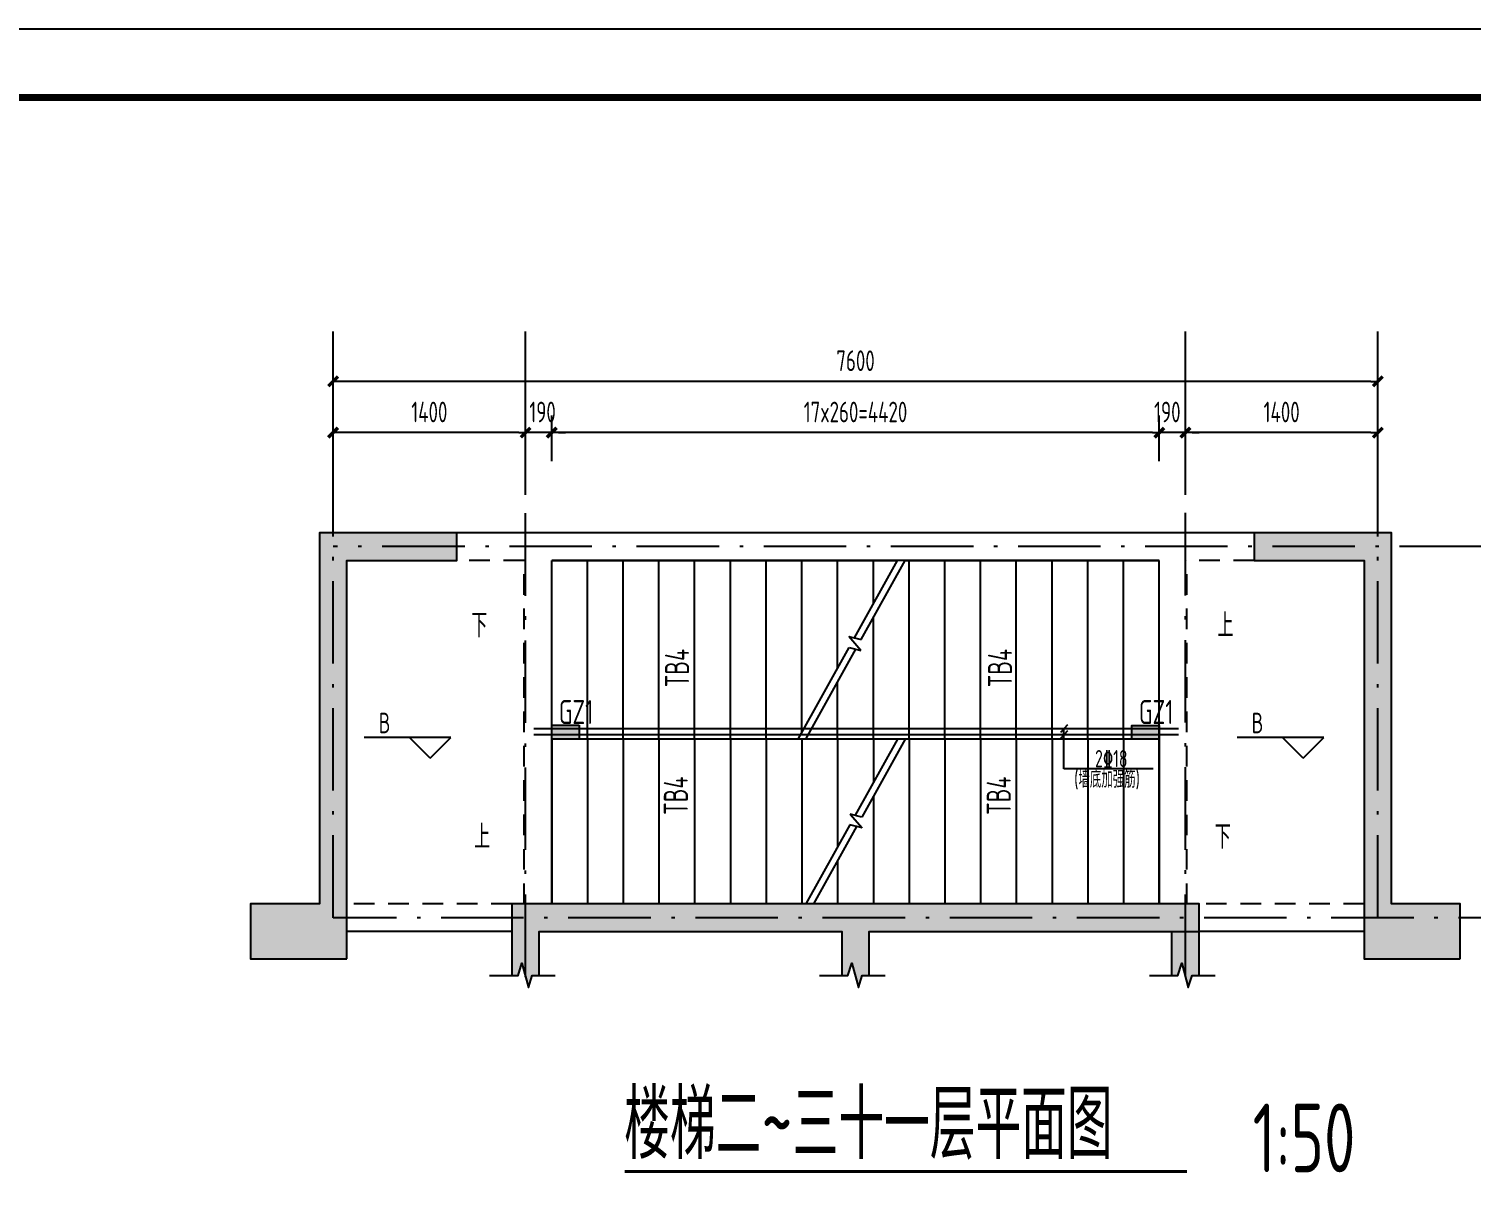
# Model space of a CAD drawing. Extents: x -144902 to 588294, y -160863 to 65494.
# Drawn here: x 254640 to 275624, y -116611 to -99900 of the extents above; entities that cross this region are included whole.
import ezdxf

# ---------------------------------------------------------------- set-up
doc = ezdxf.new("R2010")
doc.units = 0
doc.header["$LTSCALE"] = 100
for name, pattern in [('2', [18.5, 12, -3, 0.5, -3]), ('3', [5, 3, -2]), ('ACAD_ISO04W100', [30.5, 24, -3, 0.5, -3])]:
    doc.linetypes.add(name, pattern=pattern)
doc.layers.get('0').update_dxf_attribs({"linetype": 'CONTINUOUS'})
doc.layers.get('Defpoints').update_dxf_attribs({"linetype": 'CONTINUOUS'})
for name, color, linetype in [('1508', 2, 'CONTINUOUS'), ('AXIS', 3, 'CONTINUOUS'), ('DIM', 3, 'CONTINUOUS'), ('DIM_ELEV', 3, 'CONTINUOUS'), ('DIM_SYMB', 3, 'CONTINUOUS'), ('DOTE', 253, 'ACAD_ISO04W100'), ('GZ', 7, 'CONTINUOUS'), ('HATCH', 254, 'CONTINUOUS'), ('louti$0$stair', 2, 'CONTINUOUS'), ('STAIR', 2, 'CONTINUOUS'), ('TEXT', 7, 'CONTINUOUS'), ('tk', 7, 'CONTINUOUS'), ('支座钢筋', 1, 'CONTINUOUS'), ('梁', 4, 'CONTINUOUS'), ('梁虚线', 134, '3'), ('砼墙', 3, 'CONTINUOUS')]:
    doc.layers.add(name, color=color, linetype=linetype)
doc.layers.add('PUB_TEXT', color=141, linetype='CONTINUOUS', lineweight=5)
doc.styles.get("Standard").update_dxf_attribs({"font": 'tssdeng.shx', "width": 0.7, "bigfont": 'tssdchn.shx'})
doc.styles.add('TSSD_Dimension', font='Tssdeng.shx', dxfattribs={"width": 0.7, "bigfont": 'tssdchn.shx'})
doc.dimstyles.new('TSSD_50_100', dxfattribs={"dimtxt": 300, "dimasz": 100, "dimexe": 250, "dimexo": 250, "dimgap": 150, "dimtad": 1, "dimdec": 0, "dimlfac": 0.5, "dimzin": 0, "dimdsep": 46, "dimtxsty": 'TSSD_Dimension', "dimblk": '_tsdbk', "dimcen": 0, "dimclrt": 7, "dimadec": 0, "dimazin": 0, "dimtfac": 1, "dimtdec": 0, "dimtix": 1, "dimtmove": 2, "dimatfit": 3, "dimldrblk": '_tsdbk', "dimfxl": 250, "dimtolj": 1, "dimtzin": 0, "dimarcsym": 0})

# ---------------------------------------------------------------- blocks, each defined once
blk = doc.blocks.new('_tsdbk')
blk.add_line((-1, 0), (0, 0))
at = {"const_width": 0.5}
blk.add_lwpolyline([(-0.7, -0.7), (0.7, 0.7)], dxfattribs=at)
blk = doc.blocks.new('*D1425')
at = {"layer": 'Defpoints', "color": 0}
for p in [(271467, -105776), (271467, -106441), (274267, -106441)]:
    blk.add_point(p, dxfattribs=at)
at = {"layer": 'DIM', "color": 0, "lineweight": -2}
for p, q in [((271467, -106191), (271467, -105526)), ((274267, -106191), (274267, -105526)), ((274167, -105776), (271567, -105776))]:
    blk.add_line(p, q, dxfattribs=at)
at = {"layer": 'DIM', "color": 0, "lineweight": -2, "xscale": 100, "yscale": 100, "zscale": 100, "rotation": 180}
blk.add_blockref('_tsdbk', (271467, -105776), dxfattribs=at)
at = {"layer": 'DIM', "color": 0, "lineweight": -2, "xscale": 100, "yscale": 100, "zscale": 100}
blk.add_blockref('_tsdbk', (274267, -105776), dxfattribs=at)
at = {"layer": 'DIM', "color": 7, "insert": (272867, -105476), "char_height": 300, "attachment_point": 5, "style": 'TSSD_Dimension'}
blk.add_mtext('\\A1;1400', dxfattribs=at)
blk = doc.blocks.new('*D1426')
at = {"layer": 'Defpoints', "color": 0}
for p in [(262247, -105776), (262247, -106441), (271087, -106441)]:
    blk.add_point(p, dxfattribs=at)
at = {"layer": 'DIM', "color": 0, "lineweight": -2}
for p, q in [((262247, -106191), (262247, -105526)), ((271087, -106191), (271087, -105526)), ((270987, -105776), (262347, -105776))]:
    blk.add_line(p, q, dxfattribs=at)
at = {"layer": 'DIM', "color": 0, "lineweight": -2, "xscale": 100, "yscale": 100, "zscale": 100, "rotation": 180}
blk.add_blockref('_tsdbk', (262247, -105776), dxfattribs=at)
at = {"layer": 'DIM', "color": 0, "lineweight": -2, "xscale": 100, "yscale": 100, "zscale": 100}
blk.add_blockref('_tsdbk', (271087, -105776), dxfattribs=at)
at = {"layer": 'DIM', "color": 7, "insert": (266667, -105476), "char_height": 300, "attachment_point": 5, "style": 'TSSD_Dimension'}
blk.add_mtext('\\A1;17x260=4420', dxfattribs=at)
blk = doc.blocks.new('*D1427')
at = {"layer": 'Defpoints', "color": 0}
for p in [(259067, -105776), (259067, -106441), (261867, -106441)]:
    blk.add_point(p, dxfattribs=at)
at = {"layer": 'DIM', "color": 0, "lineweight": -2}
for p, q in [((259067, -106191), (259067, -105526)), ((261867, -106191), (261867, -105526)), ((261767, -105776), (259167, -105776))]:
    blk.add_line(p, q, dxfattribs=at)
at = {"layer": 'DIM', "color": 0, "lineweight": -2, "xscale": 100, "yscale": 100, "zscale": 100, "rotation": 180}
blk.add_blockref('_tsdbk', (259067, -105776), dxfattribs=at)
at = {"layer": 'DIM', "color": 0, "lineweight": -2, "xscale": 100, "yscale": 100, "zscale": 100}
blk.add_blockref('_tsdbk', (261867, -105776), dxfattribs=at)
at = {"layer": 'DIM', "color": 7, "insert": (260467, -105476), "char_height": 300, "attachment_point": 5, "style": 'TSSD_Dimension'}
blk.add_mtext('\\A1;1400', dxfattribs=at)
blk = doc.blocks.new('*D1428')
at = {"layer": 'Defpoints', "color": 0}
for p in [(259067, -105030), (259067, -105695), (274267, -105695)]:
    blk.add_point(p, dxfattribs=at)
at = {"layer": 'DIM', "color": 0, "lineweight": -2}
for p, q in [((259067, -105445), (259067, -104780)), ((274267, -105445), (274267, -104780)), ((274167, -105030), (259167, -105030))]:
    blk.add_line(p, q, dxfattribs=at)
at = {"layer": 'DIM', "color": 0, "lineweight": -2, "xscale": 100, "yscale": 100, "zscale": 100, "rotation": 180}
blk.add_blockref('_tsdbk', (259067, -105030), dxfattribs=at)
at = {"layer": 'DIM', "color": 0, "lineweight": -2, "xscale": 100, "yscale": 100, "zscale": 100}
blk.add_blockref('_tsdbk', (274267, -105030), dxfattribs=at)
at = {"layer": 'DIM', "color": 7, "insert": (266667, -104730), "char_height": 300, "attachment_point": 5, "style": 'TSSD_Dimension'}
blk.add_mtext('\\A1;7600', dxfattribs=at)
blk = doc.blocks.new('*D1430')
at = {"layer": 'Defpoints', "color": 0}
for p in [(271087, -105776), (271087, -106441), (271467, -106441)]:
    blk.add_point(p, dxfattribs=at)
at = {"layer": 'DIM', "color": 0, "lineweight": -2}
for p, q in [((271087, -106191), (271087, -105526)), ((271467, -106191), (271467, -105526)), ((270987, -105776), (270887, -105776)), ((271467, -105776), (271087, -105776)), ((271567, -105776), (271667, -105776))]:
    blk.add_line(p, q, dxfattribs=at)
at = {"layer": 'DIM', "color": 0, "lineweight": -2, "xscale": 100, "yscale": 100, "zscale": 100}
blk.add_blockref('_tsdbk', (271087, -105776), dxfattribs=at)
at = {"layer": 'DIM', "color": 0, "lineweight": -2, "xscale": 100, "yscale": 100, "zscale": 100, "rotation": 180}
blk.add_blockref('_tsdbk', (271467, -105776), dxfattribs=at)
at = {"layer": 'DIM', "color": 7, "insert": (271204, -105476), "char_height": 300, "attachment_point": 5, "style": 'TSSD_Dimension'}
blk.add_mtext('\\A1;190', dxfattribs=at)
blk = doc.blocks.new('*D1431')
at = {"layer": 'Defpoints', "color": 0}
for p in [(261867, -105776), (261867, -106441), (262247, -106441)]:
    blk.add_point(p, dxfattribs=at)
at = {"layer": 'DIM', "color": 0, "lineweight": -2}
for p, q in [((261867, -106191), (261867, -105526)), ((262247, -106191), (262247, -105526)), ((261767, -105776), (261667, -105776)), ((262247, -105776), (261867, -105776)), ((262347, -105776), (262447, -105776))]:
    blk.add_line(p, q, dxfattribs=at)
at = {"layer": 'DIM', "color": 0, "lineweight": -2, "xscale": 100, "yscale": 100, "zscale": 100}
blk.add_blockref('_tsdbk', (261867, -105776), dxfattribs=at)
at = {"layer": 'DIM', "color": 0, "lineweight": -2, "xscale": 100, "yscale": 100, "zscale": 100, "rotation": 180}
blk.add_blockref('_tsdbk', (262247, -105776), dxfattribs=at)
at = {"layer": 'DIM', "color": 7, "insert": (262114, -105476), "char_height": 300, "attachment_point": 5, "style": 'TSSD_Dimension'}
blk.add_mtext('\\A1;190', dxfattribs=at)
blk = doc.blocks.new('A1tk')
at = {"layer": 'tk', "color": 5}
blk.add_lwpolyline([(0, 0), (0, 59400), (84100, 59400), (84100, 0)], close=True, dxfattribs=at)
at = {"layer": 'tk', "const_width": 100}
blk.add_lwpolyline([(2500, 1000), (83100, 1000), (83100, 58400), (2500, 58400)], close=True, dxfattribs=at)

msp = doc.modelspace()

# ---------------------------------------------------------------- hatches: boundary and pattern name
at = {"layer": 'HATCH'}
h = msp.add_hatch(color=256, dxfattribs=at)
h.paths.add_polyline_path([(274066.833, -112635.43), (274066.833, -113435.43), (275466.833, -113435.43), (275466.833, -112635.43), (274466.833, -112635.43), (274466.833, -107235.893), (272466.833, -107235.879), (272466.833, -107635.879), (274066.833, -107635.89)])
h.paths.add_polyline_path([(258866.812, -112635.436), (257866.815, -112635.436), (257866.815, -113435.436), (259266.812, -113435.436), (259266.812, -112635.436), (259266.812, -107635.741), (260866.806, -107635.806), (260866.821, -107235.806), (258866.812, -107235.724)])
for points in [[(262646.821, -110035.85), (262646.821, -110235.85), (262246.821, -110235.85), (262246.821, -110035.85)], [(271086.833, -110035.891), (271086.833, -110235.891), (270686.833, -110235.891), (270686.833, -110035.891)]]:
    msp.add_hatch(color=256, dxfattribs=at).paths.add_polyline_path(points)
h = msp.add_hatch(color=256, dxfattribs=at)
h.paths.add_polyline_path([(261666.885, -112635.357), (266467.001, -112635.357), (271666.891, -112635.357), (271666.886, -113035.388), (271266.882, -113035.383), (266867.001, -113035.383), (266867.001, -113035.388), (266467.001, -113035.388), (266467.001, -113035.383), (262066.885, -113035.383), (262066.885, -113035.388), (261666.885, -113035.388)])
h.paths.add_polyline_path([(271266.882, -113035.388), (271666.886, -113035.388), (271666.879, -113675.121), (271564.669, -113675.121), (271508.669, -113851.121), (271412.669, -113499.121), (271356.669, -113675.121), (271266.875, -113675.121)])
h.paths.add_polyline_path([(266467.001, -113035.388), (266867.001, -113035.388), (266867.001, -113675.121), (266764.795, -113675.121), (266708.795, -113851.121), (266612.795, -113499.121), (266556.795, -113675.121), (266467.001, -113675.121)])
h.paths.add_polyline_path([(261666.885, -113035.388), (262066.885, -113035.388), (262066.885, -113675.121), (261964.679, -113675.121), (261908.679, -113851.121), (261812.679, -113499.121), (261756.679, -113675.121), (261666.885, -113675.121)])

# ---------------------------------------------------------------- linework, layer by layer
at = {"layer": 'AXIS'}
for p, q in [((259067.229, -106683.818), (259067.229, -104306.063)), ((261867.32, -106683.817), (261867.32, -104306.062)), ((271467.318, -106683.73), (271467.318, -104305.975)), ((274267.229, -106683.743), (274267.229, -104305.987))]:
    msp.add_line(p, q, dxfattribs=at)
at = {"layer": 'DIM_ELEV'}
for p, q in [((260778.06, -110214.76), (259517.012, -110214.76)), ((260478.06, -110514.76), (260178.06, -110214.76)), ((260478.06, -110514.76), (260778.06, -110214.76)), ((273478.644, -110214.76), (272217.596, -110214.76)), ((273178.644, -110514.76), (272878.644, -110214.76)), ((273178.644, -110514.76), (273478.644, -110214.76))]:
    msp.add_line(p, q, dxfattribs=at)
at = {"layer": 'DIM_SYMB', "elevation": 0}
for points in [[(261385.648, -108835.891, 0, 0, 0), (265931.344, -108835.891, 80, 0, 0), (266231.344, -108835.891, 0, 0, 0)], [(271864.671, -108835.832, 0, 0, 0), (267309.105, -108835.832, 80, 0, 0), (267009.105, -108835.832, 0, 0, 0)], [(261340.844, -111435.891, 0, 0, 0), (265920.726, -111435.891, 80, 0, 0), (266220.726, -111435.891, 0, 0, 0)], [(271850.167, -111435.832, 0, 0, 0), (267383.692, -111435.832, 80, 0, 0), (267083.692, -111435.832, 0, 0, 0)]]:
    msp.add_lwpolyline(points, format="xyseb", dxfattribs=at)
at = {"layer": 'DOTE', "color": 253, "linetype": '2'}
for p, q in [((271467.277, -113695.682), (271467.314, -105170.21)), ((259067.259, -112835.43), (259067.223, -105558.208)), ((274267.259, -112835.43), (274267.223, -105558.208)), ((261867.282, -113699.334), (261867.32, -106339.607)), ((275781.701, -107434.713), (259066.233, -107434.713)), ((276638.11, -112835.187), (259066.259, -112835.187))]:
    msp.add_line(p, q, dxfattribs=at)
at = {"layer": 'GZ', "color": 3, "elevation": 0}
for points in [[(262646.821, -110035.85), (262646.821, -110235.85), (262246.821, -110235.85), (262246.821, -110035.85)], [(271086.833, -110035.891), (271086.833, -110235.891), (270686.833, -110235.891), (270686.833, -110035.891)]]:
    msp.add_lwpolyline(points, close=True, dxfattribs=at)
at = {"layer": 'HATCH'}
msp.add_line((271266.882, -113035.383), (271666.886, -113035.388), dxfattribs=at)
at = {"layer": 'STAIR'}
for p, q in [((262246.833, -107635.891, 0), (267276.786, -107635.891, 0)), ((262246.833, -111435.891, 0), (262246.833, -107635.891, 0)), ((262766.833, -110235.891, 0), (262766.833, -107635.891, 0)), ((263286.833, -110235.891, 0), (263286.833, -107635.891, 0)), ((263806.833, -110235.891, 0), (263806.833, -107635.891, 0)), ((264326.833, -110235.891, 0), (264326.833, -107635.891, 0)), ((264846.833, -110235.891, 0), (264846.833, -107635.891, 0)), ((265366.833, -110235.891, 0), (265366.833, -107635.891, 0)), ((265886.833, -110135.954, 0), (265886.833, -107635.891, 0)), ((266406.833, -109200.647, 0), (266406.833, -107635.891, 0)), ((266650.579, -108762.228, 0), (267276.786, -107635.891, 0)), ((266751, -108787.401, 0), (267391.201, -107635.891, 0)), ((266926.833, -108265.339, 0), (266926.833, -107635.891, 0)), ((267391.201, -107635.891, 0), (271086.833, -107635.891, 0)), ((267446.833, -110235.891, 0), (267446.833, -107635.891, 0)), ((267966.833, -110235.891, 0), (267966.833, -107635.891, 0)), ((268486.833, -110235.891, 0), (268486.833, -107635.891, 0)), ((269006.833, -110235.891, 0), (269006.833, -107635.891, 0)), ((269526.833, -110235.891, 0), (269526.833, -107635.891, 0)), ((270046.833, -110235.891, 0), (270046.833, -107635.891, 0)), ((270566.833, -110235.891, 0), (270566.833, -107635.891, 0)), ((271086.833, -110235.891, 0), (271086.833, -107635.891, 0)), ((266926.833, -110235.891, 0), (266926.833, -108471.135, 0)), ((265831.272, -110235.891, 0), (266572.969, -108901.823, 0)), ((266746.046, -108945.209, 0), (266569.841, -108741.989, 0)), ((266569.841, -108741.989, 0), (266751, -108787.401, 0)), ((266572.969, -108901.823, 0), (266746.046, -108945.209, 0)), ((265945.687, -110235.891, 0), (266673.39, -108926.996, 0)), ((266406.833, -110235.891, 0), (266406.833, -109406.443, 0)), ((267391.318, -110235.891, 0), (262246.95, -110235.891, 0)), ((262246.95, -110235.891, 0), (262246.95, -112635.891, 0)), ((262766.95, -110235.891, 0), (262766.95, -112635.891, 0)), ((263286.95, -110235.891, 0), (263286.95, -112635.891, 0)), ((263806.95, -110235.891, 0), (263806.95, -112635.891, 0)), ((264326.95, -110235.891, 0), (264326.95, -112635.891, 0)), ((264846.95, -110235.891, 0), (264846.95, -112635.891, 0)), ((265366.95, -110235.891, 0), (265366.95, -112635.891, 0)), ((265886.95, -110235.891, 0), (265886.95, -112635.891, 0)), ((266406.95, -110235.891, 0), (266406.95, -111800.647, 0)), ((267276.902, -110235.891, 0), (266660.393, -111344.786, 0)), ((267391.318, -110235.891, 0), (266760.814, -111369.959, 0)), ((266926.95, -110235.891, 0), (266926.95, -110865.339, 0)), ((271086.95, -110235.891, 0), (267391.318, -110235.891, 0)), ((267446.95, -110235.891, 0), (267446.95, -112635.891, 0)), ((267966.95, -110235.891, 0), (267966.95, -112635.891, 0)), ((268486.95, -110235.891, 0), (268486.95, -112635.891, 0)), ((269006.95, -110235.891, 0), (269006.95, -112635.891, 0)), ((269526.95, -110235.891, 0), (269526.95, -112635.88, 0)), ((270046.95, -110235.891, 0), (270046.95, -112635.878, 0)), ((270566.95, -110235.891, 0), (270566.95, -112635.876, 0)), ((271086.95, -110235.891, 0), (271086.95, -112635.874, 0)), ((266926.95, -111071.135, 0), (266926.95, -112635.891, 0)), ((266760.814, -111369.959, 0), (266587.737, -111326.573, 0)), ((266587.737, -111326.573, 0), (266763.942, -111529.793, 0)), ((266582.783, -111484.381, 0), (265942.582, -112635.891, 0)), ((266683.204, -111509.554, 0), (266056.998, -112635.891, 0)), ((266763.942, -111529.793, 0), (266582.783, -111484.381, 0)), ((266406.95, -112006.443, 0), (266406.95, -112635.891, 0))]:
    msp.add_line(p, q, dxfattribs=at)
at = {"layer": 'TEXT', "const_width": 40}
msp.add_lwpolyline([(263309.88, -116528.774), (271489.403, -116528.774)], dxfattribs=at)
at = {"layer": '支座钢筋'}
for p, q in [((269752.711, -110027.82, 0), (269647.665, -110139.256, 0)), ((269752.711, -110115.897, 0), (269647.665, -110227.333, 0)), ((269700.188, -110668.183, 0), (269700.188, -110083.538, 0)), ((271000.073, -110668.183), (269700.188, -110668.183, 0))]:
    msp.add_line(p, q, dxfattribs=at)
at = {"layer": '支座钢筋', "const_width": 30, "elevation": 0}
for points in [[(271367.456, -110083.538), (261983.237, -110083.538)], [(271368.599, -110170.106), (261984.105, -110170.106)]]:
    msp.add_lwpolyline(points, dxfattribs=at)
at = {"layer": '梁'}
for p, q in [((262046.951, -107235.854), (260866.821, -107235.806)), ((271286.926, -107235.87), (262046.942, -107235.854)), ((272466.833, -107235.879), (271286.926, -107235.87)), ((262246.942, -112635.452), (262246.942, -107635.855)), ((271086.926, -107635.876), (262246.942, -107635.906)), ((271086.926, -112635.448), (271086.926, -107635.87)), ((261666.885, -113035.744), (259266.812, -113035.46)), ((274066.833, -113035.462), (271666.888, -113035.839))]:
    msp.add_line(p, q, dxfattribs=at)
at = {"layer": '梁虚线'}
for p, q in [((261846.942, -107635.907), (260866.806, -107635.911)), ((261846.942, -112635.804), (261846.942, -107635.907)), ((272466.833, -107635.872), (271486.926, -107635.875)), ((271486.926, -112635.918), (271486.926, -107635.875)), ((261666.885, -112635.768), (259266.812, -112635.46)), ((274066.833, -112635.462), (271666.891, -112635.873))]:
    msp.add_line(p, q, dxfattribs=at)
at = {"layer": '砼墙'}
for points in [[(259266.812, -113435.436), (259266.812, -112635.436), (259266.812, -107635.741), (260866.806, -107635.806), (260866.821, -107235.806), (258866.812, -107235.724), (258866.812, -112635.436), (257866.815, -112635.436), (257866.815, -113435.436)], [(275466.833, -113435.43), (275466.833, -112635.43), (274466.833, -112635.43), (274466.833, -107235.893), (272466.833, -107235.879), (272466.833, -107635.879), (274066.833, -107635.89), (274066.833, -112635.43), (274066.833, -113435.43)]]:
    msp.add_lwpolyline(points, close=True, dxfattribs=at)
for points in [[(271666.879, -113675.121), (271666.891, -112635.357), (266467.001, -112635.357), (261666.885, -112635.357), (261666.885, -113675.121)], [(262066.885, -113675.121), (262066.885, -113035.383), (266467.001, -113035.383), (266467.001, -113675.121)], [(266867.001, -113675.121), (266867.001, -113035.383), (271266.882, -113035.383), (271266.875, -113675.121)], [(261342.443, -113675.121), (261756.679, -113675.121), (261812.679, -113499.121), (261908.679, -113851.121), (261964.679, -113675.121), (262299.757, -113675.121)], [(266142.559, -113675.121), (266556.795, -113675.121), (266612.795, -113499.121), (266708.795, -113851.121), (266764.795, -113675.121), (267099.873, -113675.121)], [(270942.434, -113675.121), (271356.669, -113675.121), (271412.669, -113499.121), (271508.669, -113851.121), (271564.669, -113675.121), (271899.747, -113675.121)]]:
    msp.add_lwpolyline(points, dxfattribs=at)

# ---------------------------------------------------------------- block references
at = {"layer": '1508'}
msp.add_blockref('A1tk', (203541.688, -159300.016), dxfattribs=at)

# ---------------------------------------------------------------- texts
at = {"layer": 'DIM_SYMB', "color": 7, "width": 0.7}
for s, p in [('下', (261077.803, -108755.66, 0)), ('上', (261118.266, -111833.664))]:
    msp.add_text(s, height=350, dxfattribs=at).set_placement(p)
for s, p in [('上', (271933.877, -108755.254, 0)), ('下', (271893.66, -111833.26))]:
    msp.add_text(s, height=350, rotation=0.0045814, dxfattribs=at).set_placement(p)
at = {"layer": 'louti$0$stair', "color": 4, "width": 0.7}
for p in [(264246.163, -109482.548), (268944.644, -109482.548), (264228.154, -111339.551), (268926.636, -111339.551)]:
    msp.add_text('TB4', height=350, rotation=90, dxfattribs=at).set_placement(p)
at = {"layer": 'PUB_TEXT', "width": 0.705882}
for p in [(259729.998, -110150.043), (272430.582, -110150.043)]:
    msp.add_text('B', height=297.5, dxfattribs=at).set_placement(p)
at = {"layer": 'TEXT', "color": 3, "ltscale": 99, "width": 0.7}
for p in [(262350.683, -110017.259, 0), (270790.696, -110017.299, 0)]:
    msp.add_text('GZ1', height=350, dxfattribs=at).set_placement(p)
at = {"layer": 'TEXT', "text_generation_flag": 6, "width": 0.7}
for s, p in [('楼梯二~三十一层平面图', (263301.915, -116347.221)), ('1:50', (272445.967, -116539.894))]:
    msp.add_text(s, height=1000, rotation=180, dxfattribs=at).set_placement(p)
at = {"layer": '支座钢筋', "width": 0.7}
for s, p in [('2%%13218', (270151.772, -110645.4)), ('(墙底加强筋)', (269848.632, -110945.614))]:
    msp.add_text(s, height=250, dxfattribs=at).set_placement(p)

# ---------------------------------------------------------------- dimensions: what is measured, and where the dimension line sits
at = {"layer": 'DIM'}
for p1, p2, picture, middle in [((274267.228, -105695.161), (259067.229, -105695.161), '*D1428', (266667.228, -104730.177)), ((261867.322, -106441.335), (259067.412, -106441.335), '*D1427', (260467.367, -105476.351)), ((274267.228, -106441.335), (271467.318, -106441.335), '*D1425', (272867.273, -105476.351))]:
    dim = msp.add_aligned_dim(p1=p1, p2=p2, distance=-664.984, dimstyle='TSSD_50_100', dxfattribs=at)
    dim.commit()
    dim.dimension.update_dxf_attribs({"geometry": picture, "text_midpoint": middle})
for base, p1, p2, picture, middle in [((261866.55, -105776.351), (262246.942, -106441.335), (261866.55, -106441.335), '*D1431', (262114.494, -105476.351)), ((271086.926, -105776.351), (271467.318, -106441.335), (271086.926, -106441.335), '*D1430', (271203.565, -105476.351))]:
    dim = msp.add_linear_dim(base=base, p1=p1, p2=p2, angle=180, dimstyle='TSSD_50_100', dxfattribs=at)
    dim.commit()
    dim.dimension.update_dxf_attribs({"geometry": picture, "text_midpoint": middle, "dimtype": 161})
dim = msp.add_linear_dim(base=(262246.942, -105776.351), p1=(271086.926, -106441.335), p2=(262246.942, -106441.335), angle=0, text='17x260=<>', dimstyle='TSSD_50_100', dxfattribs=at)
dim.commit()
dim.dimension.update_dxf_attribs({"geometry": '*D1426', "text_midpoint": (266666.934, -105476.351)})

doc.saveas('drawing.dxf')
